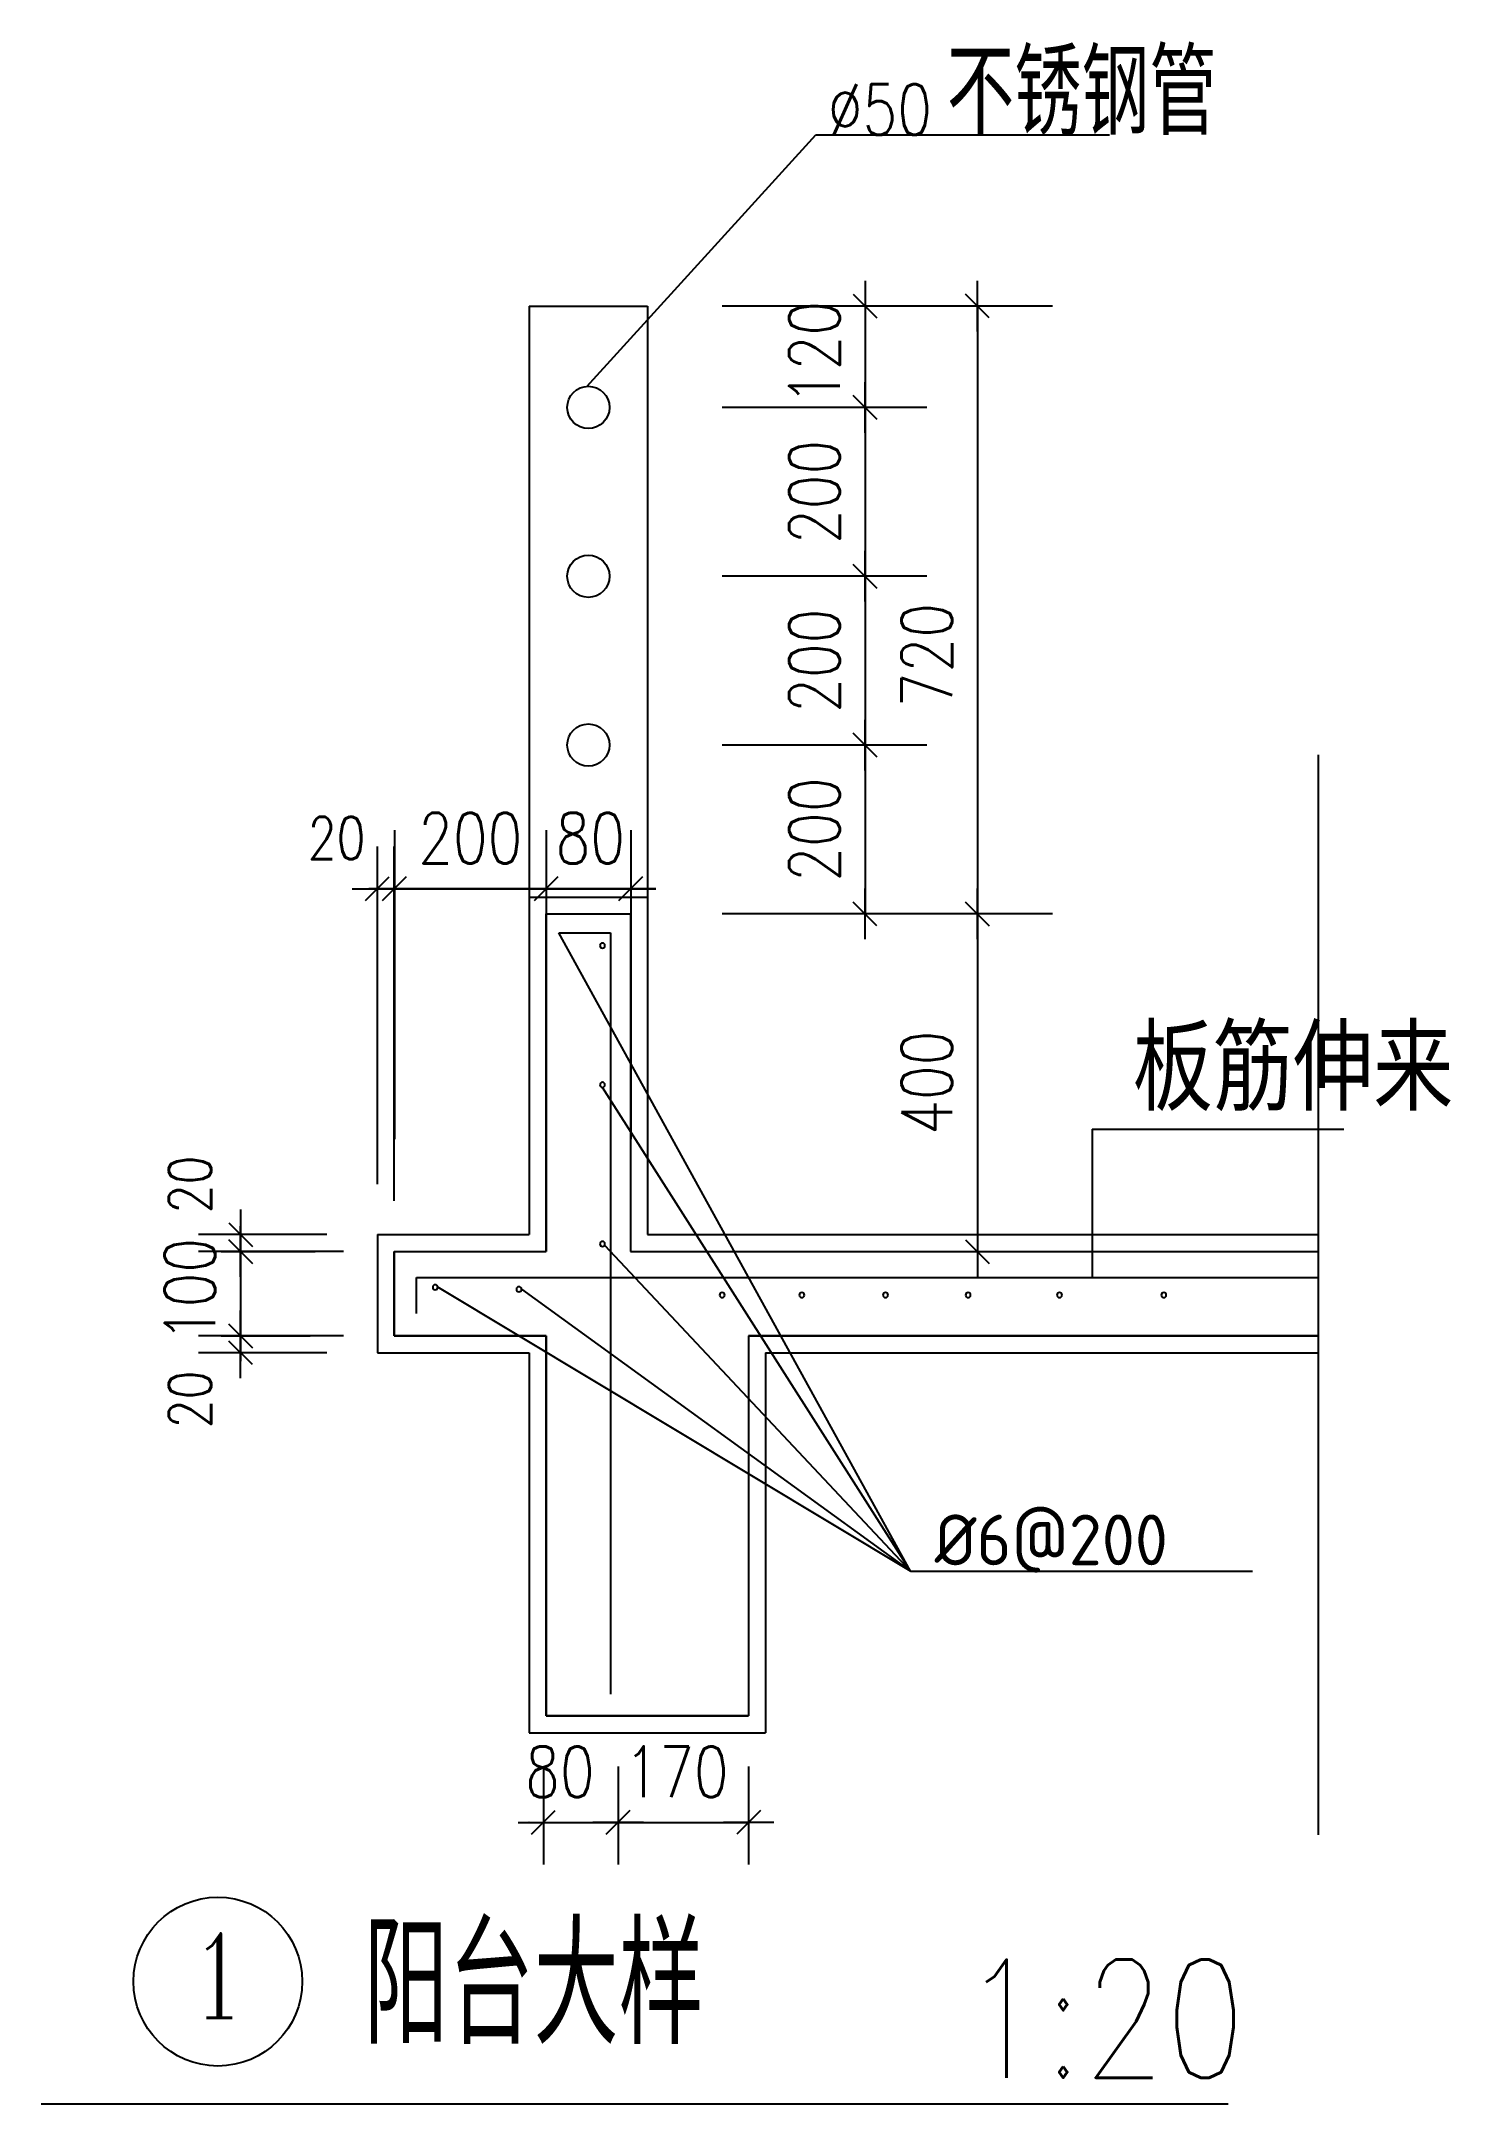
# Model space of a CAD drawing. Extents: x -30591 to -28920, y -796198 to -793755.
import ezdxf
from ezdxf.enums import TextEntityAlignment as Align

# ---------------------------------------------------------------- set-up
doc = ezdxf.new("R2010")
doc.units = 0
doc.header["$LTSCALE"] = 1000
doc.layers.get('0').update_dxf_attribs({"linetype": 'CONTINUOUS'})
doc.layers.get('Defpoints').update_dxf_attribs({"linetype": 'CONTINUOUS'})
for name, color, linetype in [('2', 2, 'CONTINUOUS'), ('63', 1, 'CONTINUOUS'), ('PUB_DIM', 3, 'CONTINUOUS'), ('PUB_TEXT', 7, 'CONTINUOUS'), ('PUB_WALL', 9, 'CONTINUOUS'), ('WALL', 255, 'CONTINUOUS')]:
    doc.layers.add(name, color=color, linetype=linetype)
doc.styles.add('_HZTXT', font='txt.shx', dxfattribs={"width": 0.8, "bigfont": 'HZTXT.shx'})
doc.styles.add('COMP', font='COMPLEX', dxfattribs={"bigfont": 'hztxt'})
doc.styles.add('DIM_FONT', font='SIMPLEX', dxfattribs={"width": 0.8})
doc.styles.add('FSDB', font='tssdeng.shx', dxfattribs={"bigfont": 'fsdb.shx'})
doc.styles.get("Standard").update_dxf_attribs({"font": 'GBENOR', "bigfont": 'GBCBIG'})

msp = doc.modelspace()

# ---------------------------------------------------------------- linework, layer by layer
for p, q in [((-29614.5, -794038.8, 0), (-29614.5, -794098.8, 0)), ((-29481.2, -794098.8, 0), (-29481.2, -794038.8, 0)), ((-29628.5, -794054.8, 0), (-29600.5, -794082.8, 0)), ((-29467.2, -794082.8, 0), (-29495.2, -794054.8, 0)), ((-30012.4, -794068.8, 0), (-30012.4, -794788.8, 0)), ((-30012.4, -794068.8, 0), (-29872.4, -794068.8, 0)), ((-29872.4, -794068.8, 0), (-29872.4, -794788.8, 0)), ((-29392.4, -794068.8, 0), (-29783.7, -794068.8, 0)), ((-29614.5, -794218.8, 0), (-29614.5, -794158.8, 0)), ((-29614.5, -794158.8, 0), (-29614.5, -794218.8, 0)), ((-29541.2, -794188.8, 0), (-29783.7, -794188.8, 0)), ((-29628.5, -794174.8, 0), (-29600.5, -794202.8, 0)), ((-29600.5, -794202.8, 0), (-29628.5, -794174.8, 0)), ((-29614.5, -794358.8, 0), (-29614.5, -794418.8, 0)), ((-29614.5, -794418.8, 0), (-29614.5, -794358.8, 0)), ((-29600.5, -794402.8, 0), (-29628.5, -794374.8, 0)), ((-29628.5, -794374.8, 0), (-29600.5, -794402.8, 0)), ((-29541.2, -794388.8, 0), (-29783.7, -794388.8, 0)), ((-29628.5, -794574.8, 0), (-29600.5, -794602.8, 0)), ((-29600.5, -794602.8, 0), (-29628.5, -794574.8, 0)), ((-29614.5, -794618.8, 0), (-29614.5, -794558.8, 0)), ((-29614.5, -794558.8, 0), (-29614.5, -794618.8, 0)), ((-29541.2, -794588.8, 0), (-29783.7, -794588.8, 0)), ((-29077.6, -794600.5, 0), (-29077.6, -795879.7, 0)), ((-30172.2, -794689.6, 0), (-30172.2, -795055.6, 0)), ((-29992.2, -794689.6, 0), (-29992.2, -795055.6, 0)), ((-29892.2, -794689.6, 0), (-29892.2, -795055.6, 0)), ((-30192.4, -795108.8, 0), (-30192.4, -794709, 0)), ((-30172.4, -795128.8, 0), (-30172.4, -794709, 0)), ((-30206.4, -794773, 0), (-30178.4, -794745, 0)), ((-30158.4, -794745, 0), (-30186.4, -794773, 0)), ((-30158.4, -794745, 0), (-30186.4, -794773, 0)), ((-30186.4, -794773, 0), (-30158.4, -794745, 0)), ((-30006.4, -794773, 0), (-29978.4, -794745, 0)), ((-29978.4, -794745, 0), (-30006.4, -794773, 0)), ((-29906.4, -794773, 0), (-29878.4, -794745, 0)), ((-29878.4, -794745, 0), (-29906.4, -794773, 0)), ((-30222.4, -794759, 0), (-30162.4, -794759, 0)), ((-30142.4, -794759, 0), (-30202.4, -794759, 0)), ((-30202.4, -794759, 0), (-30142.4, -794759, 0)), ((-30142.4, -794759, 0), (-30202.4, -794759, 0)), ((-30192.6, -794759, 0), (-30192.8, -794759, 0)), ((-30172.4, -794759, 0), (-30192.4, -794759, 0)), ((-30172.4, -794759, 0), (-30192.4, -794759, 0)), ((-30172.2, -794759, 0), (-30172, -794759, 0)), ((-29962.4, -794759, 0), (-30022.4, -794759, 0)), ((-30022.4, -794759, 0), (-29962.4, -794759, 0)), ((-30012.4, -794768.8, 0), (-30012.4, -795168.8, 0)), ((-30012.4, -794768.8, 0), (-29872.4, -794768.8, 0)), ((-29862.4, -794759, 0), (-29922.4, -794759, 0)), ((-29922.4, -794759, 0), (-29862.4, -794759, 0)), ((-29872.4, -794768.8, 0), (-29872.4, -795168.8, 0)), ((-29600.5, -794802.8, 0), (-29628.5, -794774.8, 0)), ((-29614.5, -794818.8, 0), (-29614.5, -794758.8, 0)), ((-29467.2, -794802.8, 0), (-29495.2, -794774.8, 0)), ((-29495.2, -794774.8, 0), (-29467.2, -794802.8, 0)), ((-29481.2, -794758.8, 0), (-29481.2, -794818.8, 0)), ((-29481.2, -794818.8, 0), (-29481.2, -794758.8, 0)), ((-29392.4, -794788.8, 0), (-29783.7, -794788.8, 0)), ((-30354.6, -795138.8, 0), (-30354.6, -795198.8, 0)), ((-30368.6, -795154.8, 0), (-30340.6, -795182.8, 0)), ((-30354.6, -795218.8, 0), (-30354.6, -795158.8, 0)), ((-30354.6, -795158.8, 0), (-30354.6, -795218.8, 0)), ((-29481.2, -795158.8, 0), (-29481.2, -795218.8, 0)), ((-30252.4, -795168.8, 0), (-30404.6, -795168.8, 0)), ((-30232.4, -795188.8, 0), (-30404.6, -795188.8, 0)), ((-30377.6, -795188.8, 0), (-30266.3, -795188.8, 0)), ((-30340.6, -795202.8, 0), (-30368.6, -795174.8, 0)), ((-30368.6, -795174.8, 0), (-30340.6, -795202.8, 0)), ((-30354.6, -795168.6, 0), (-30354.6, -795168.4, 0)), ((-30354.6, -795168.8, 0), (-30354.6, -795188.8, 0)), ((-30354.6, -795168.8, 0), (-30354.6, -795188.8, 0)), ((-30354.6, -795189, 0), (-30354.6, -795189.2, 0)), ((-30192.4, -795168.8, 0), (-30012.4, -795168.8, 0)), ((-30192.4, -795168.8, 0), (-30192.4, -795308.8, 0)), ((-29872.4, -795168.8, 0), (-29077.6, -795168.8, 0)), ((-29495.2, -795174.8, 0), (-29467.2, -795202.8, 0)), ((-30354.6, -795258.8, 0), (-30354.6, -795318.8, 0)), ((-30354.6, -795318.8, 0), (-30354.6, -795258.8, 0)), ((-30232.4, -795288.8, 0), (-30404.6, -795288.8, 0)), ((-30377.6, -795288.8, 0), (-30272.2, -795288.8, 0)), ((-30368.6, -795274.8, 0), (-30340.6, -795302.8, 0)), ((-30340.6, -795302.8, 0), (-30368.6, -795274.8, 0)), ((-30354.6, -795338.8, 0), (-30354.6, -795278.8, 0)), ((-30354.6, -795288.6, 0), (-30354.6, -795288.4, 0)), ((-30354.6, -795288.8, 0), (-30354.6, -795308.8, 0)), ((-30354.6, -795288.8, 0), (-30354.6, -795308.8, 0)), ((-30252.4, -795308.8, 0), (-30404.6, -795308.8, 0)), ((-30340.6, -795322.8, 0), (-30368.6, -795294.8, 0)), ((-30354.6, -795309, 0), (-30354.6, -795309.2, 0)), ((-30192.4, -795308.8, 0), (-30012.4, -795308.8, 0)), ((-30012.4, -795308.8, 0), (-30012.4, -795758.8, 0)), ((-29732.4, -795308.8, 0), (-29077.6, -795308.8, 0)), ((-29732.4, -795308.8, 0), (-29732.4, -795758.8, 0)), ((-30012.4, -795758.8, 0), (-29732.4, -795758.8, 0)), ((-30009.6, -795879.1, 0), (-29981.6, -795851.1, 0)), ((-29921.2, -795879.1, 0), (-29893.2, -795851.1, 0)), ((-29893.2, -795851.1, 0), (-29921.2, -795879.1, 0)), ((-29738.4, -795851.1, 0), (-29766.4, -795879.1, 0)), ((-30025.6, -795865.1, 0), (-29965.6, -795865.1, 0)), ((-29877.2, -795865.1, 0), (-29937.2, -795865.1, 0)), ((-29937.2, -795865.1, 0), (-29877.2, -795865.1, 0)), ((-29722.4, -795865.1, 0), (-29782.4, -795865.1, 0)), ((-30590.8, -796198.4, 0), (-29184.1, -796198.4, 0))]:
    msp.add_line(p, q)
at = {"color": 0, "linetype": 'ByBlock'}
for p, q in [((-29614.5, -794068.6, 0), (-29614.5, -794068.4, 0)), ((-29614.5, -794068.8, 0), (-29614.5, -794188.8, 0)), ((-29481.2, -794069, 0), (-29481.2, -794788.6, 0)), ((-29614.5, -794188.6, 0), (-29614.5, -794188.4, 0)), ((-29614.5, -794188.8, 0), (-29614.5, -794388.8, 0)), ((-29614.5, -794189, 0), (-29614.5, -794189.2, 0)), ((-29614.5, -794388.6, 0), (-29614.5, -794388.4, 0)), ((-29614.5, -794388.8, 0), (-29614.5, -794588.8, 0)), ((-29614.5, -794389, 0), (-29614.5, -794389.2, 0)), ((-29614.5, -794588.6, 0), (-29614.5, -794588.4, 0)), ((-29614.5, -794588.8, 0), (-29614.5, -794788.8, 0)), ((-29614.5, -794589, 0), (-29614.5, -794589.2, 0)), ((-30172.6, -794759, 0), (-30172.8, -794759, 0)), ((-30172.4, -794759, 0), (-29992.4, -794759, 0)), ((-29892.6, -794759, 0), (-30172.2, -794759, 0)), ((-29992.6, -794759, 0), (-29992.8, -794759, 0)), ((-29992.4, -794759, 0), (-29892.4, -794759, 0)), ((-29992.2, -794759, 0), (-29992, -794759, 0)), ((-29892.2, -794759, 0), (-29892, -794759, 0)), ((-29614.5, -794789, 0), (-29614.5, -794789.2, 0)), ((-29481.2, -794789, 0), (-29481.2, -795188.6, 0)), ((-30354.6, -795188.6, 0), (-30354.6, -795188.4, 0)), ((-30354.6, -795188.8, 0), (-30354.6, -795288.8, 0)), ((-30354.6, -795289, 0), (-30354.6, -795289.2, 0)), ((-29995.6, -795798.8, 0), (-29995.6, -795915.1, 0)), ((-29907.2, -795798.8, 0), (-29907.2, -795915.1, 0)), ((-29752.4, -795798.8, 0), (-29752.4, -795915.1, 0)), ((-30012.6, -795865.1, 0), (-30012.8, -795865.1, 0)), ((-30012.4, -795865.1, 0), (-29892.4, -795865.1, 0)), ((-29892.6, -795865.1, 0), (-29892.8, -795865.1, 0)), ((-29892.4, -795865.1, 0), (-29752.4, -795865.1, 0)), ((-29892.2, -795865.1, 0), (-29892, -795865.1, 0)), ((-29752.2, -795865.1, 0), (-29752, -795865.1, 0))]:
    msp.add_line(p, q, dxfattribs=at)
for centre, radius in [((-29942.4, -794188.8, 0), 25), ((-29942.4, -794388.8, 0), 25), ((-29942.4, -794588.8, 0), 25), ((-30381.5, -796053.7, 0), 100)]:
    msp.add_circle(centre, radius)
at = {"layer": '63'}
for p, q in [((-29560.7, -795567.4, 0), (-29977.5, -794811.3, 0)), ((-29977.5, -794811.3, 0), (-29916.2, -794811.3, 0)), ((-29916.2, -794811.3, 0), (-29916.2, -795713.2, 0)), ((-29560.7, -795567.4, 0), (-29925.8, -794994.3, 0)), ((-29345.2, -795043.9, 0), (-29345.2, -795219.5, 0)), ((-29345.2, -795043.9, 0), (-29046.9, -795043.9, 0)), ((-29923.1, -795181.2, 0), (-29560.7, -795567.4, 0)), ((-30146.1, -795219.5, 0), (-29077.6, -795219.5, 0)), ((-30146.1, -795262.3, 0), (-30146.1, -795219.5, 0)), ((-29560.7, -795567.4, 0), (-30120.8, -795231.1, 0)), ((-30021.6, -795233.5, 0), (-29560.7, -795567.4, 0)), ((-29560.7, -795567.4, 0), (-29155.3, -795567.4, 0))]:
    msp.add_line(p, q, dxfattribs=at)
for centre, start, end in [((-29925.8, -794826.4, 0), 0, 180), ((-29925.8, -794826.4, 0), 180, 0), ((-29925.8, -794991.3, 0), 0, 180), ((-29925.8, -794991.3, 0), 180, 0), ((-29925.8, -795179.8, 0), 0, 180), ((-29925.8, -795179.8, 0), 180, 0), ((-30123.8, -795231.1, 0), 0, 180), ((-30123.8, -795231.1, 0), 180, 0), ((-30024.6, -795233.5, 0), 0, 180), ((-30024.6, -795233.5, 0), 180, 0), ((-29783.8, -795240.4, 0), 0, 180), ((-29783.8, -795240.4, 0), 180, 0), ((-29689.4, -795240.4, 0), 0, 180), ((-29689.4, -795240.4, 0), 180, 0), ((-29590.2, -795240.4, 0), 0, 180), ((-29590.2, -795240.4, 0), 180, 0), ((-29492.4, -795240.4, 0), 0, 180), ((-29492.4, -795240.4, 0), 180, 0), ((-29384, -795240.4, 0), 0, 180), ((-29384, -795240.4, 0), 180, 0), ((-29260.5, -795240.4, 0), 0, 180), ((-29260.5, -795240.4, 0), 180, 0)]:
    msp.add_arc(centre, 3.02, start, end, dxfattribs=at)
at = {"layer": 'Defpoints', "color": 0, "linetype": 'ByBlock'}
for p in [(-29942.4, -794068.8, 0), (-29872.4, -794068.8, 0), (-29942.4, -794188.8, 0), (-29942.4, -794188.8, 0), (-29614.5, -794188.8, 0), (-29942.4, -794388.8, 0), (-29942.4, -794388.8, 0), (-29614.5, -794388.8, 0), (-29942.4, -794588.8, 0), (-29942.4, -794588.8, 0), (-29614.5, -794588.8, 0), (-30172.4, -794759, 0), (-29992.4, -794759, 0), (-29892.4, -794759, 0), (-29892.4, -794759, 0), (-29892.4, -794759, 0), (-29942.4, -794788.8, 0), (-29892.4, -794788.8, 0), (-29892.4, -794788.8, 0), (-29614.5, -794788.8, 0), (-29481.2, -794788.8, 0), (-30172.4, -795188.8, 0), (-30172.4, -795188.8, 0), (-30172.4, -795188.8, 0), (-29992.4, -795188.8, 0), (-29992.4, -795188.8, 0), (-29892.4, -795188.8, 0), (-29481.2, -795188.8, 0), (-30354.6, -795288.8, 0), (-30172.4, -795288.8, 0), (-29892.4, -795865.1, 0), (-29752.4, -795865.1, 0)]:
    msp.add_point(p, dxfattribs=at)
at = {"layer": 'PUB_DIM'}
for p, q in [((-29944, -794163.9, 0), (-29672.8, -793865.9, 0)), ((-29672.8, -793865.9, 0), (-29324.9, -793865.9, 0))]:
    msp.add_line(p, q, dxfattribs=at)
at = {"layer": 'PUB_WALL'}
for p, q in [((-29992.4, -795188.8, 0), (-29992.4, -794788.8, 0)), ((-29992.4, -794788.8, 0), (-29992.4, -795188.8, 0)), ((-29992.4, -794788.8, 0), (-29892.4, -794788.8, 0)), ((-29992.4, -794788.8, 0), (-29892.4, -794788.8, 0)), ((-29892.4, -794788.8, 0), (-29892.4, -795188.8, 0)), ((-29892.4, -794788.8, 0), (-29892.4, -795188.8, 0)), ((-30172.4, -795188.8, 0), (-29992.4, -795188.8, 0)), ((-30172.4, -795188.8, 0), (-29992.4, -795188.8, 0)), ((-30172.4, -795288.8, 0), (-30172.4, -795188.8, 0)), ((-30172.4, -795188.8, 0), (-30172.4, -795288.8, 0)), ((-29892.4, -795188.8, 0), (-29077.6, -795188.8, 0)), ((-29892.4, -795188.8, 0), (-29077.6, -795188.8, 0)), ((-29992.4, -795288.8, 0), (-30172.4, -795288.8, 0)), ((-30172.4, -795288.8, 0), (-29992.4, -795288.8, 0)), ((-29992.4, -795738.8, 0), (-29992.4, -795288.8, 0)), ((-29992.4, -795288.8, 0), (-29992.4, -795738.8, 0)), ((-29077.6, -795288.8, 0), (-29752.4, -795288.8, 0)), ((-29752.4, -795288.8, 0), (-29077.6, -795288.8, 0)), ((-29752.4, -795288.8, 0), (-29752.4, -795738.8, 0)), ((-29752.4, -795288.8, 0), (-29752.4, -795738.8, 0)), ((-29752.4, -795738.8, 0), (-29992.4, -795738.8, 0)), ((-29992.4, -795738.8, 0), (-29752.4, -795738.8, 0))]:
    msp.add_line(p, q, dxfattribs=at)
at = {"layer": 'WALL'}
for p, q in [((-29992.4, -794788.8, 0), (-29992.4, -795188.8, 0)), ((-29992.4, -794788.8, 0), (-29892.4, -794788.8, 0)), ((-29892.4, -794788.8, 0), (-29892.4, -795188.8, 0)), ((-30172.4, -795188.8, 0), (-29992.4, -795188.8, 0)), ((-30172.4, -795188.8, 0), (-30172.4, -795288.8, 0)), ((-29892.4, -795188.8, 0), (-29077.6, -795188.8, 0)), ((-30172.4, -795288.8, 0), (-29992.4, -795288.8, 0)), ((-29992.4, -795288.8, 0), (-29992.4, -795738.8, 0)), ((-29752.4, -795288.8, 0), (-29077.6, -795288.8, 0)), ((-29752.4, -795288.8, 0), (-29752.4, -795738.8, 0)), ((-29992.4, -795738.8, 0), (-29752.4, -795738.8, 0))]:
    msp.add_line(p, q, dxfattribs=at)

# ---------------------------------------------------------------- texts
at = {"style": 'COMP', "width": 1.586667}
msp.add_attdef('1', text='1', height=100, dxfattribs=at).set_placement((-30415.5, -796096.5, 0), (-30347.5, -796096.5, 0), align=Align.FIT)
at = {"layer": '2', "color": 7, "style": 'DIM_FONT', "width": 0.8}
for s, height, p in [('120', 60, (-29644.5, -794186, 0)), ('200', 60, (-29644.5, -794350.6, 0)), ('200', 60, (-29644.5, -794550.6, 0)), ('720', 60, (-29511.2, -794544, 0)), ('200', 60, (-29644.5, -794750.6, 0)), ('400', 60, (-29511.2, -795050.6, 0)), ('20', 50, (-30389.6, -795143.7, 0)), ('100', 60, (-30384.6, -795296, 0)), ('20', 50, (-30389.6, -795398.3, 0))]:
    msp.add_text(s, height=height, rotation=90, dxfattribs=at).set_placement(p)
for s, height, p in [('20', 50, (-30275, -794724, 0)), ('200', 60, (-30144.1, -794729, 0)), ('80', 60, (-29981.3, -794729, 0)), ('80', 60, (-30017.3, -795835.1, 0)), ('170', 60, (-29899.6, -795835.1, 0))]:
    msp.add_text(s, height=height, dxfattribs=at).set_placement(p)
at = {"layer": '2'}
msp.add_text('阳台大样', height=140, dxfattribs=at).set_placement((-30208.8, -796127.7, 0))
at = {"layer": '2', "style": 'DIM_FONT', "width": 0.8}
msp.add_text('1:20', height=140, dxfattribs=at).set_placement((-29499.5, -796167.6, 0))
at = {"layer": '63', "style": 'FSDB'}
for s, height, p in [('板筋伸来', 100, (-29297.2, -795022.1, 0)), ('%%c6@200', 60, (-29531.9, -795560.4, 0))]:
    msp.add_text(s, height=height, dxfattribs=at).set_placement(p)
at = {"layer": 'PUB_TEXT', "style": '_HZTXT', "width": 0.8}
for s, height, p in [('不锈钢管', 100, (-29517.6, -793865.9, 0)), ('%%c50', 60, (-29658.6, -793865.9, 0))]:
    msp.add_text(s, height=height, dxfattribs=at).set_placement(p)

doc.saveas('drawing.dxf')
